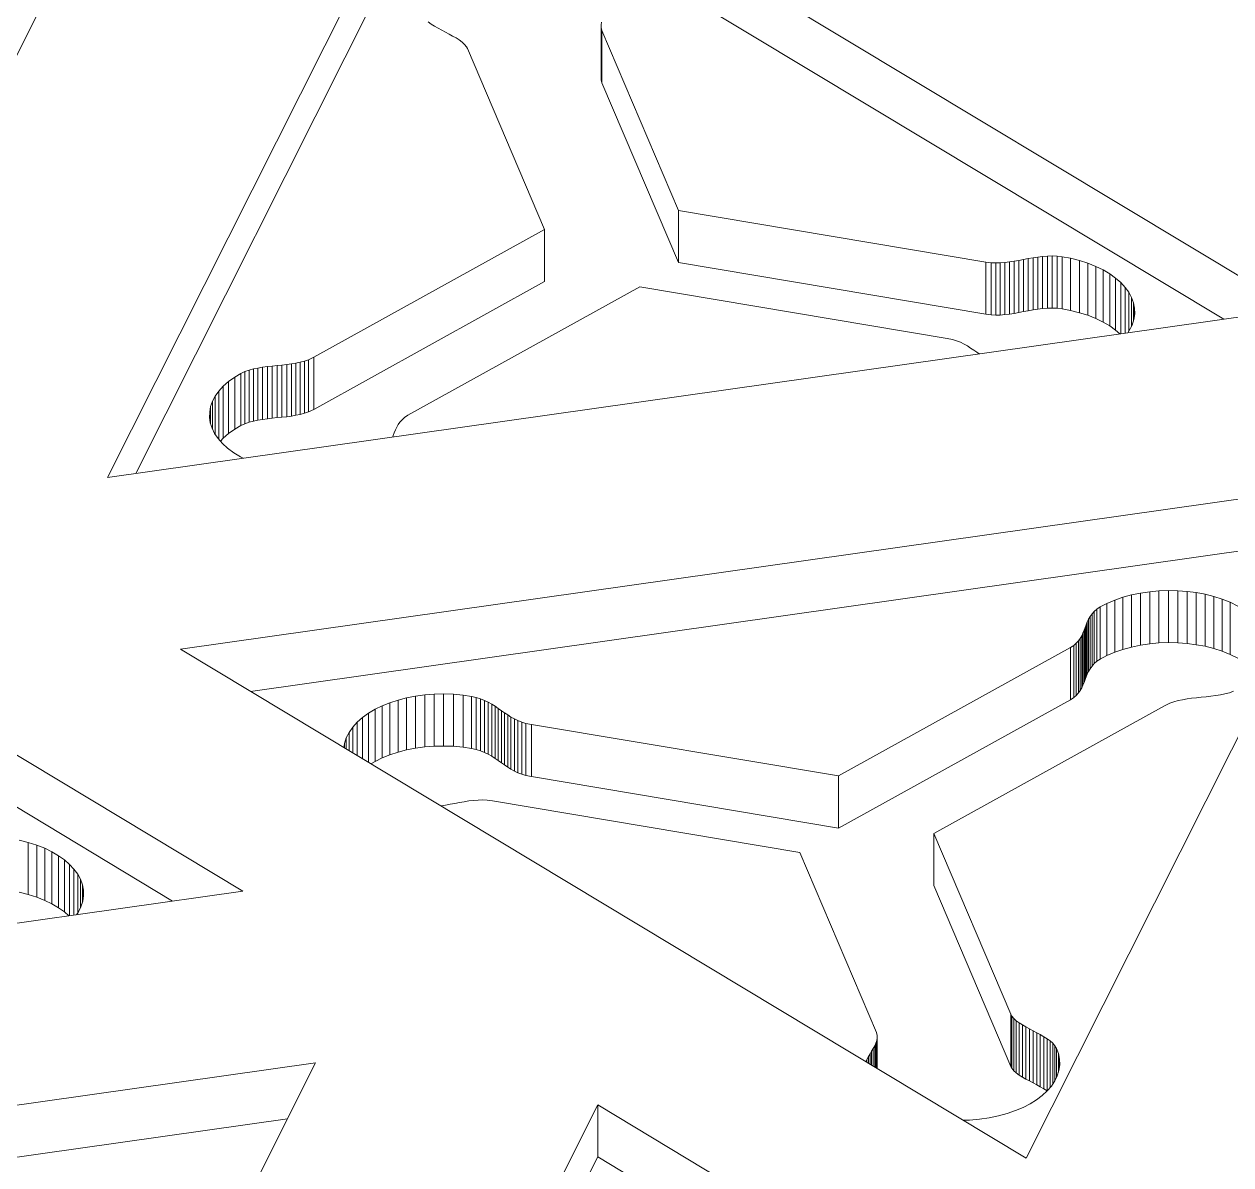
# Model space of a CAD drawing. Header units: inches. Extents: x 4 to 26.1, y 6.7 to 41.9.
# Drawn here: x 13.963 to 15.144, y 15.035 to 16.152 of the extents above; entities that cross this region are included whole.
import ezdxf

# ---------------------------------------------------------------- set-up
doc = ezdxf.new("R2010")
doc.units = ezdxf.units.IN
doc.header["$MEASUREMENT"] = 0
doc.layers.add('rails', color=7, linetype='Continuous', lineweight=35, true_color=0xd4d4d4)

# ---------------------------------------------------------------- blocks, each defined once
blk = doc.blocks.new('A$C382235AA')
at = {"color": 0, "linetype": 'Continuous', "lineweight": 0, "extrusion": (-4.89431e-17, 0.816497, 0.57735)}
for p, q in [((-11.7193, 10.6771), (-12.0528, 10.0141)), ((-11.7767, 9.973), (-11.4432, 10.6361)), ((-11.4432, 10.6361), (-10.6154, 10.1378)), ((-11.4432, 10.585), (-11.749, 9.9769)), ((-10.684, 10.128), (-11.4432, 10.585)), ((-11.4597, 10.4169), (-11.4626, 10.4191)), ((-11.293, 10.4188), (-11.2934, 10.4162)), ((-11.4565, 10.4148), (-11.4597, 10.4169)), ((-11.4531, 10.4129), (-11.4565, 10.4148)), ((-11.4495, 10.4109), (-11.4531, 10.4129)), ((-11.4459, 10.4091), (-11.4495, 10.4109)), ((-11.4423, 10.4072), (-11.4459, 10.4091)), ((-11.4388, 10.4053), (-11.4423, 10.4072)), ((-11.2934, 10.3651), (-11.2934, 10.4162)), ((-11.2934, 10.4162), (-11.2934, 10.4135)), ((-11.2934, 10.3625), (-11.2934, 10.4135)), ((-11.2934, 10.4135), (-11.2928, 10.4106)), ((-11.2928, 10.3596), (-11.2928, 10.4106)), ((-11.2928, 10.4106), (-11.2177, 10.2344)), ((-11.4355, 10.4034), (-11.4388, 10.4053)), ((-11.4324, 10.4014), (-11.4355, 10.4034)), ((-11.4296, 10.3993), (-11.4324, 10.4014)), ((-11.4272, 10.3971), (-11.4296, 10.3993)), ((-11.4252, 10.3947), (-11.4272, 10.3971)), ((-11.4242, 10.393), (-11.4252, 10.3947)), ((-11.3489, 10.2159), (-11.4242, 10.393)), ((-11.2934, 10.3625), (-11.2934, 10.3651)), ((-11.2928, 10.3596), (-11.2934, 10.3625)), ((-11.2177, 10.1834), (-11.2928, 10.3596)), ((-11.2177, 10.1834), (-11.2177, 10.2344)), ((-11.2177, 10.2344), (-10.9168, 10.1839)), ((-11.5748, 10.0908), (-11.3489, 10.2159)), ((-11.3489, 10.1649), (-11.3489, 10.2159)), ((-10.9168, 10.1329), (-11.2177, 10.1834)), ((-10.9168, 10.1329), (-10.9168, 10.1839)), ((-10.9168, 10.1839), (-10.9118, 10.1833)), ((-10.9118, 10.1323), (-10.9118, 10.1833)), ((-10.9118, 10.1833), (-10.9073, 10.1831)), ((-10.9073, 10.1831), (-10.9028, 10.1832)), ((-10.9073, 10.132), (-10.9073, 10.1831)), ((-10.9028, 10.1832), (-10.8982, 10.1835)), ((-10.9028, 10.1321), (-10.9028, 10.1832)), ((-10.8982, 10.1835), (-10.8937, 10.1841)), ((-10.8982, 10.1325), (-10.8982, 10.1835)), ((-10.8937, 10.1841), (-10.8891, 10.1848)), ((-10.8937, 10.133), (-10.8937, 10.1841)), ((-10.8891, 10.1848), (-10.8846, 10.1856)), ((-10.8891, 10.1337), (-10.8891, 10.1848)), ((-10.8846, 10.1856), (-10.88, 10.1864)), ((-10.8846, 10.1345), (-10.8846, 10.1856)), ((-10.88, 10.1864), (-10.8754, 10.1873)), ((-10.88, 10.1354), (-10.88, 10.1864)), ((-10.8754, 10.1873), (-10.8707, 10.1881)), ((-10.8754, 10.1363), (-10.8754, 10.1873)), ((-10.8707, 10.1881), (-10.8661, 10.1888)), ((-10.8707, 10.1371), (-10.8707, 10.1881)), ((-10.8661, 10.1888), (-10.8614, 10.1894)), ((-10.8661, 10.1378), (-10.8661, 10.1888)), ((-10.8614, 10.1894), (-10.8567, 10.1898)), ((-10.8614, 10.1384), (-10.8614, 10.1894)), ((-10.8567, 10.1898), (-10.8519, 10.1899)), ((-10.8567, 10.1387), (-10.8567, 10.1898)), ((-10.8519, 10.1388), (-10.8519, 10.1899)), ((-10.8519, 10.1899), (-10.8471, 10.1897)), ((-10.8471, 10.1387), (-10.8471, 10.1897)), ((-10.8471, 10.1897), (-10.8423, 10.1892)), ((-10.8423, 10.1382), (-10.8423, 10.1892)), ((-10.8423, 10.1892), (-10.8341, 10.1877)), ((-10.8341, 10.1366), (-10.8341, 10.1877)), ((-10.8341, 10.1877), (-10.8253, 10.1855)), ((-10.8253, 10.1344), (-10.8253, 10.1855)), ((-10.8253, 10.1855), (-10.817, 10.1828)), ((-10.817, 10.1318), (-10.817, 10.1828)), ((-10.817, 10.1828), (-10.8093, 10.1797)), ((-10.8093, 10.1287), (-10.8093, 10.1797)), ((-10.8093, 10.1797), (-10.8022, 10.1763)), ((-10.8022, 10.1252), (-10.8022, 10.1763)), ((-10.8022, 10.1763), (-10.7957, 10.1725)), ((-10.7957, 10.1214), (-10.7957, 10.1725)), ((-10.7957, 10.1725), (-10.7899, 10.1683)), ((-11.3489, 10.1649), (-11.5748, 10.0397)), ((-11.2556, 10.1596), (-11.4825, 10.0339)), ((-10.9549, 10.1092), (-11.2556, 10.1596)), ((-10.7899, 10.1173), (-10.7899, 10.1683)), ((-10.7899, 10.1683), (-10.7849, 10.1639)), ((-10.7849, 10.1137), (-10.7849, 10.1639)), ((-10.7849, 10.1639), (-10.7805, 10.1592)), ((-10.7805, 10.1143), (-10.7805, 10.1592)), ((-10.7805, 10.1592), (-10.777, 10.1544)), ((-10.777, 10.1162), (-10.777, 10.1544)), ((-10.777, 10.1544), (-10.7742, 10.1493)), ((-10.7742, 10.1213), (-10.7742, 10.1493)), ((-10.7742, 10.1493), (-10.7723, 10.1441)), ((-10.6154, 10.1378), (-11.7767, 9.973)), ((-10.8846, 10.1345), (-10.8891, 10.1337)), ((-10.88, 10.1354), (-10.8846, 10.1345)), ((-10.8754, 10.1363), (-10.88, 10.1354)), ((-10.8707, 10.1371), (-10.8754, 10.1363)), ((-10.8661, 10.1378), (-10.8707, 10.1371)), ((-10.8614, 10.1384), (-10.8661, 10.1378)), ((-10.8567, 10.1387), (-10.8614, 10.1384)), ((-10.8519, 10.1388), (-10.8567, 10.1387)), ((-10.8471, 10.1387), (-10.8519, 10.1388)), ((-10.8423, 10.1382), (-10.8471, 10.1387)), ((-10.8341, 10.1366), (-10.8423, 10.1382)), ((-10.8253, 10.1344), (-10.8341, 10.1366)), ((-10.817, 10.1318), (-10.8253, 10.1344)), ((-10.7723, 10.1267), (-10.7723, 10.1441)), ((-10.7723, 10.1441), (-10.7713, 10.1387)), ((-10.7713, 10.1324), (-10.7713, 10.1387)), ((-10.7713, 10.1387), (-10.7712, 10.1333)), ((-10.9118, 10.1323), (-10.9168, 10.1329)), ((-10.9073, 10.132), (-10.9118, 10.1323)), ((-10.9028, 10.1321), (-10.9073, 10.132)), ((-10.8982, 10.1325), (-10.9028, 10.1321)), ((-10.8937, 10.133), (-10.8982, 10.1325)), ((-10.8891, 10.1337), (-10.8937, 10.133)), ((-10.8093, 10.1287), (-10.817, 10.1318)), ((-10.8022, 10.1252), (-10.8093, 10.1287)), ((-10.7957, 10.1214), (-10.8022, 10.1252)), ((-10.7737, 10.1223), (-10.7765, 10.1169)), ((-10.772, 10.1278), (-10.7737, 10.1223)), ((-10.7712, 10.1333), (-10.772, 10.1278)), ((-10.7899, 10.1173), (-10.7957, 10.1214)), ((-10.7857, 10.1136), (-10.7899, 10.1173)), ((-10.7765, 10.1169), (-10.778, 10.1147)), ((-10.9495, 10.108), (-10.9549, 10.1092)), ((-10.9455, 10.1068), (-10.9495, 10.108)), ((-10.9418, 10.1054), (-10.9455, 10.1068)), ((-10.9383, 10.1037), (-10.9418, 10.1054)), ((-10.935, 10.1018), (-10.9383, 10.1037)), ((-10.9318, 10.0998), (-10.935, 10.1018)), ((-10.9287, 10.0977), (-10.9318, 10.0998)), ((-11.5879, 10.0858), (-11.5838, 10.0869)), ((-11.5838, 10.0869), (-11.58, 10.0883)), ((-11.5838, 10.0359), (-11.5838, 10.0869)), ((-11.58, 10.0883), (-11.5748, 10.0908)), ((-11.58, 10.0373), (-11.58, 10.0883)), ((-11.5748, 10.0397), (-11.5748, 10.0908)), ((-10.9256, 10.0956), (-10.9287, 10.0977)), ((-10.9234, 10.0941), (-10.9256, 10.0956)), ((-11.652, 10.0714), (-11.646, 10.0749)), ((-11.646, 10.0749), (-11.6422, 10.0767)), ((-11.646, 10.0239), (-11.646, 10.0749)), ((-11.6422, 10.0767), (-11.6381, 10.0781)), ((-11.6422, 10.0256), (-11.6422, 10.0767)), ((-11.6381, 10.0781), (-11.6338, 10.0793)), ((-11.6381, 10.0271), (-11.6381, 10.0781)), ((-11.6338, 10.0793), (-11.6294, 10.0802)), ((-11.6338, 10.0282), (-11.6338, 10.0793)), ((-11.6294, 10.0802), (-11.6248, 10.081)), ((-11.6294, 10.0292), (-11.6294, 10.0802)), ((-11.6248, 10.081), (-11.6201, 10.0816)), ((-11.6248, 10.0299), (-11.6248, 10.081)), ((-11.6201, 10.0816), (-11.6154, 10.0821)), ((-11.6201, 10.0305), (-11.6201, 10.0816)), ((-11.6154, 10.0821), (-11.6106, 10.0826)), ((-11.6154, 10.0311), (-11.6154, 10.0821)), ((-11.6106, 10.0826), (-11.6059, 10.0831)), ((-11.6106, 10.0316), (-11.6106, 10.0826)), ((-11.6059, 10.0831), (-11.6012, 10.0836)), ((-11.6059, 10.032), (-11.6059, 10.0831)), ((-11.6012, 10.0836), (-11.5966, 10.0842)), ((-11.6012, 10.0325), (-11.6012, 10.0836)), ((-11.5966, 10.0842), (-11.5922, 10.0849)), ((-11.5966, 10.0331), (-11.5966, 10.0842)), ((-11.5922, 10.0849), (-11.5879, 10.0858)), ((-11.5922, 10.0339), (-11.5922, 10.0849)), ((-11.5879, 10.0348), (-11.5879, 10.0858)), ((-12.4721, 10.0663), (-11.6443, 9.568)), ((-11.6633, 10.0625), (-11.6581, 10.0671)), ((-11.6581, 10.0671), (-11.652, 10.0714)), ((-11.6581, 10.016), (-11.6581, 10.0671)), ((-11.652, 10.0204), (-11.652, 10.0714)), ((-11.6739, 10.0476), (-11.6712, 10.0527)), ((-11.6712, 10.0527), (-11.6677, 10.0577)), ((-11.6712, 10.0154), (-11.6712, 10.0527)), ((-11.6677, 10.0577), (-11.6633, 10.0625)), ((-11.6677, 10.0104), (-11.6677, 10.0577)), ((-11.6633, 10.0115), (-11.6633, 10.0625)), ((-11.6766, 10.0371), (-11.6757, 10.0424)), ((-11.6757, 10.0424), (-11.6739, 10.0476)), ((-11.6757, 10.0258), (-11.6757, 10.0424)), ((-11.6739, 10.0205), (-11.6739, 10.0476)), ((-11.5748, 10.0397), (-11.58, 10.0373)), ((-11.6767, 10.0319), (-11.6766, 10.0371)), ((-11.676, 10.0266), (-11.6767, 10.0319)), ((-11.6766, 10.0313), (-11.6766, 10.0371)), ((-11.6338, 10.0282), (-11.6381, 10.0271)), ((-11.6294, 10.0292), (-11.6338, 10.0282)), ((-11.6248, 10.0299), (-11.6294, 10.0292)), ((-11.6201, 10.0305), (-11.6248, 10.0299)), ((-11.6154, 10.0311), (-11.6201, 10.0305)), ((-11.6106, 10.0316), (-11.6154, 10.0311)), ((-11.6059, 10.032), (-11.6106, 10.0316)), ((-11.6012, 10.0325), (-11.6059, 10.032)), ((-11.5966, 10.0331), (-11.6012, 10.0325)), ((-11.5922, 10.0339), (-11.5966, 10.0331)), ((-11.5879, 10.0348), (-11.5922, 10.0339)), ((-11.5838, 10.0359), (-11.5879, 10.0348)), ((-11.58, 10.0373), (-11.5838, 10.0359)), ((-11.4883, 10.0296), (-11.4904, 10.0272)), ((-11.4858, 10.0317), (-11.4883, 10.0296)), ((-11.4825, 10.0339), (-11.4858, 10.0317)), ((-11.6743, 10.0213), (-11.676, 10.0266)), ((-11.6718, 10.0162), (-11.6743, 10.0213)), ((-11.6684, 10.0112), (-11.6718, 10.0162)), ((-11.6581, 10.016), (-11.6633, 10.0115)), ((-11.652, 10.0204), (-11.6581, 10.016)), ((-11.646, 10.0239), (-11.652, 10.0204)), ((-11.6422, 10.0256), (-11.646, 10.0239)), ((-11.6381, 10.0271), (-11.6422, 10.0256)), ((-11.4959, 10.0169), (-11.4969, 10.0142)), ((-11.4948, 10.0196), (-11.4959, 10.0169)), ((-11.4935, 10.0223), (-11.4948, 10.0196)), ((-11.4921, 10.0248), (-11.4935, 10.0223)), ((-11.4904, 10.0272), (-11.4921, 10.0248)), ((-11.7129, 9.5583), (-12.4721, 10.0153)), ((-11.6642, 10.0063), (-11.6684, 10.0112)), ((-11.6633, 10.0115), (-11.6661, 10.0085)), ((-11.6591, 10.0017), (-11.6642, 10.0063)), ((-11.4969, 10.0142), (-11.4975, 10.0126)), ((-11.6531, 9.9973), (-11.6591, 10.0017)), ((-11.6463, 9.9932), (-11.6531, 9.9973)), ((-11.6437, 9.9919), (-11.6463, 9.9932)), ((-11.7053, 9.8049), (-10.544, 9.9697)), ((-10.544, 9.9697), (-10.8775, 9.3066)), ((-10.5716, 9.9147), (-11.6367, 9.7636)), ((-10.7475, 9.862), (-10.7383, 9.8624)), ((-10.7383, 9.8113), (-10.7383, 9.8624)), ((-10.7383, 9.8624), (-10.7291, 9.8622)), ((-10.7291, 9.8112), (-10.7291, 9.8622)), ((-10.7291, 9.8622), (-10.72, 9.8615)), ((-10.7986, 9.8496), (-10.7908, 9.8529)), ((-10.7908, 9.8529), (-10.7827, 9.8558)), ((-10.7908, 9.8019), (-10.7908, 9.8529)), ((-10.7827, 9.8558), (-10.7742, 9.8581)), ((-10.7827, 9.8047), (-10.7827, 9.8558)), ((-10.7742, 9.8581), (-10.7655, 9.8599)), ((-10.7742, 9.807), (-10.7742, 9.8581)), ((-10.7655, 9.8599), (-10.7565, 9.8612)), ((-10.7655, 9.8089), (-10.7655, 9.8599)), ((-10.7565, 9.8612), (-10.7475, 9.862)), ((-10.7565, 9.8102), (-10.7565, 9.8612)), ((-10.7475, 9.811), (-10.7475, 9.862)), ((-10.72, 9.8105), (-10.72, 9.8615)), ((-10.72, 9.8615), (-10.7111, 9.8604)), ((-10.7111, 9.8093), (-10.7111, 9.8604)), ((-10.7111, 9.8604), (-10.7023, 9.8587)), ((-10.7023, 9.8077), (-10.7023, 9.8587)), ((-10.7023, 9.8587), (-10.6937, 9.8566)), ((-10.6937, 9.8055), (-10.6937, 9.8566)), ((-10.6937, 9.8566), (-10.6855, 9.8539)), ((-10.6855, 9.8029), (-10.6855, 9.8539)), ((-10.6855, 9.8539), (-10.6777, 9.8508)), ((-10.6777, 9.7997), (-10.6777, 9.8508)), ((-10.6777, 9.8508), (-10.6703, 9.8471)), ((-10.8149, 9.8368), (-10.813, 9.8394)), ((-10.813, 9.8394), (-10.8108, 9.8418)), ((-10.813, 9.7883), (-10.813, 9.8394)), ((-10.8108, 9.8418), (-10.8082, 9.8441)), ((-10.8108, 9.7908), (-10.8108, 9.8418)), ((-10.8082, 9.8441), (-10.805, 9.8463)), ((-10.8082, 9.7931), (-10.8082, 9.8441)), ((-10.805, 9.8463), (-10.7986, 9.8496)), ((-10.805, 9.7952), (-10.805, 9.8463)), ((-10.7986, 9.7986), (-10.7986, 9.8496)), ((-10.8198, 9.8261), (-10.8188, 9.8288)), ((-10.8188, 9.8288), (-10.8176, 9.8316)), ((-10.8188, 9.7778), (-10.8188, 9.8288)), ((-10.8176, 9.8316), (-10.8164, 9.8342)), ((-10.8176, 9.7805), (-10.8176, 9.8316)), ((-10.8164, 9.8342), (-10.8149, 9.8368)), ((-10.8164, 9.7832), (-10.8164, 9.8342)), ((-10.8149, 9.7858), (-10.8149, 9.8368)), ((-10.8263, 9.8131), (-10.8246, 9.8155)), ((-10.8246, 9.8155), (-10.8231, 9.8181)), ((-10.8246, 9.7645), (-10.8246, 9.8155)), ((-10.8231, 9.8181), (-10.8219, 9.8207)), ((-10.8231, 9.7671), (-10.8231, 9.8181)), ((-10.8219, 9.8207), (-10.8208, 9.8234)), ((-10.8219, 9.7697), (-10.8219, 9.8207)), ((-10.8208, 9.8234), (-10.8198, 9.8261)), ((-10.8208, 9.7724), (-10.8208, 9.8234)), ((-10.8198, 9.7751), (-10.8198, 9.8261)), ((-10.8775, 9.3066), (-11.7053, 9.8049)), ((-11.0611, 9.6808), (-10.8341, 9.8065)), ((-10.8341, 9.8065), (-10.8309, 9.8086)), ((-10.8341, 9.7554), (-10.8341, 9.8065)), ((-10.8309, 9.8086), (-10.8284, 9.8108)), ((-10.8309, 9.7576), (-10.8309, 9.8086)), ((-10.8284, 9.8108), (-10.8263, 9.8131)), ((-10.8284, 9.7597), (-10.8284, 9.8108)), ((-10.8263, 9.7621), (-10.8263, 9.8131)), ((-10.7827, 9.8047), (-10.7908, 9.8019)), ((-10.7742, 9.807), (-10.7827, 9.8047)), ((-10.7655, 9.8089), (-10.7742, 9.807)), ((-10.7565, 9.8102), (-10.7655, 9.8089)), ((-10.7475, 9.811), (-10.7565, 9.8102)), ((-10.7383, 9.8113), (-10.7475, 9.811)), ((-10.7291, 9.8112), (-10.7383, 9.8113)), ((-10.72, 9.8105), (-10.7291, 9.8112)), ((-10.7111, 9.8093), (-10.72, 9.8105)), ((-10.7023, 9.8077), (-10.7111, 9.8093)), ((-10.6937, 9.8055), (-10.7023, 9.8077)), ((-10.6855, 9.8029), (-10.6937, 9.8055)), ((-10.8082, 9.7931), (-10.8108, 9.7908)), ((-10.805, 9.7952), (-10.8082, 9.7931)), ((-10.7986, 9.7986), (-10.805, 9.7952)), ((-10.7908, 9.8019), (-10.7986, 9.7986)), ((-10.6777, 9.7997), (-10.6855, 9.8029)), ((-10.6703, 9.7961), (-10.6777, 9.7997)), ((-10.8176, 9.7805), (-10.8188, 9.7778)), ((-10.8164, 9.7832), (-10.8176, 9.7805)), ((-10.8149, 9.7858), (-10.8164, 9.7832)), ((-10.813, 9.7883), (-10.8149, 9.7858)), ((-10.8108, 9.7908), (-10.813, 9.7883)), ((-10.8219, 9.7697), (-10.8231, 9.7671)), ((-10.8208, 9.7724), (-10.8219, 9.7697)), ((-10.8198, 9.7751), (-10.8208, 9.7724)), ((-10.8188, 9.7778), (-10.8198, 9.7751)), ((-11.4922, 9.7551), (-11.4838, 9.7573)), ((-11.4838, 9.7573), (-11.4751, 9.759)), ((-11.4838, 9.7063), (-11.4838, 9.7573)), ((-11.4751, 9.759), (-11.4661, 9.7602)), ((-11.4751, 9.708), (-11.4751, 9.759)), ((-11.4661, 9.7602), (-11.4569, 9.761)), ((-11.4661, 9.7092), (-11.4661, 9.7602)), ((-11.4569, 9.761), (-11.4476, 9.7612)), ((-11.4569, 9.7099), (-11.4569, 9.761)), ((-11.4476, 9.7101), (-11.4476, 9.7612)), ((-11.4476, 9.7612), (-11.4381, 9.7608)), ((-11.4381, 9.7098), (-11.4381, 9.7608)), ((-11.4381, 9.7608), (-11.4286, 9.76)), ((-11.4286, 9.7089), (-11.4286, 9.76)), ((-11.4286, 9.76), (-11.4203, 9.7587)), ((-11.4203, 9.7077), (-11.4203, 9.7587)), ((-11.4203, 9.7587), (-11.4157, 9.7577)), ((-11.4157, 9.7066), (-11.4157, 9.7577)), ((-11.4157, 9.7577), (-11.4115, 9.7563)), ((-11.4115, 9.7053), (-11.4115, 9.7563)), ((-11.4115, 9.7563), (-11.4076, 9.7548)), ((-10.8309, 9.7576), (-10.8341, 9.7554)), ((-10.8284, 9.7597), (-10.8309, 9.7576)), ((-10.8263, 9.7621), (-10.8284, 9.7597)), ((-10.8246, 9.7645), (-10.8263, 9.7621)), ((-10.8231, 9.7671), (-10.8246, 9.7645)), ((-10.72, 9.7562), (-10.7245, 9.7554)), ((-10.7155, 9.7568), (-10.72, 9.7562)), ((-10.7108, 9.7573), (-10.7155, 9.7568)), ((-10.7061, 9.7578), (-10.7108, 9.7573)), ((-10.7013, 9.7582), (-10.7061, 9.7578)), ((-10.6966, 9.7588), (-10.7013, 9.7582)), ((-10.6919, 9.7594), (-10.6966, 9.7588)), ((-10.6873, 9.7601), (-10.6919, 9.7594)), ((-10.6829, 9.7611), (-10.6873, 9.7601)), ((-10.6786, 9.7622), (-10.6829, 9.7611)), ((-10.6745, 9.7637), (-10.6786, 9.7622)), ((-11.5212, 9.7422), (-11.5147, 9.7461)), ((-11.5147, 9.7461), (-11.5077, 9.7495)), ((-11.5147, 9.695), (-11.5147, 9.7461)), ((-11.5077, 9.7495), (-11.5002, 9.7525)), ((-11.5077, 9.6985), (-11.5077, 9.7495)), ((-11.5002, 9.7525), (-11.4922, 9.7551)), ((-11.5002, 9.7015), (-11.5002, 9.7525)), ((-11.4922, 9.7041), (-11.4922, 9.7551)), ((-11.4076, 9.7037), (-11.4076, 9.7548)), ((-11.4076, 9.7548), (-11.404, 9.753)), ((-11.404, 9.702), (-11.404, 9.753)), ((-11.404, 9.753), (-11.4006, 9.7511)), ((-11.4006, 9.7), (-11.4006, 9.7511)), ((-11.4006, 9.7511), (-11.3973, 9.749)), ((-11.3973, 9.698), (-11.3973, 9.749)), ((-11.3973, 9.749), (-11.3941, 9.7469)), ((-11.3941, 9.6959), (-11.3941, 9.7469)), ((-11.3941, 9.7469), (-11.391, 9.7447)), ((-11.391, 9.6937), (-11.391, 9.7447)), ((-11.391, 9.7447), (-11.388, 9.7426)), ((-10.8341, 9.7554), (-11.0611, 9.6297)), ((-10.7419, 9.7496), (-10.9678, 9.6245)), ((-10.7367, 9.7521), (-10.7419, 9.7496)), ((-10.7328, 9.7534), (-10.7367, 9.7521)), ((-10.7288, 9.7545), (-10.7328, 9.7534)), ((-10.7245, 9.7554), (-10.7288, 9.7545)), ((-11.5366, 9.7286), (-11.5322, 9.7335)), ((-11.5322, 9.7335), (-11.527, 9.7381)), ((-11.5322, 9.7007), (-11.5322, 9.7335)), ((-11.527, 9.7381), (-11.5212, 9.7422)), ((-11.527, 9.6976), (-11.527, 9.7381)), ((-11.5212, 9.6941), (-11.5212, 9.7422)), ((-11.388, 9.6916), (-11.388, 9.7426)), ((-11.388, 9.7426), (-11.3849, 9.7405)), ((-11.3849, 9.6895), (-11.3849, 9.7405)), ((-11.3849, 9.7405), (-11.3817, 9.7385)), ((-11.3817, 9.6875), (-11.3817, 9.7385)), ((-11.3817, 9.7385), (-11.3784, 9.7367)), ((-11.3784, 9.6856), (-11.3784, 9.7367)), ((-11.3784, 9.7367), (-11.3749, 9.735)), ((-11.3749, 9.6839), (-11.3749, 9.735)), ((-11.3749, 9.735), (-11.3711, 9.7335)), ((-11.3711, 9.6825), (-11.3711, 9.7335)), ((-11.3711, 9.7335), (-11.3671, 9.7323)), ((-11.3671, 9.6813), (-11.3671, 9.7323)), ((-11.3671, 9.7323), (-11.3617, 9.7312)), ((-11.5429, 9.718), (-11.5402, 9.7234)), ((-11.5402, 9.7234), (-11.5366, 9.7286)), ((-11.5402, 9.7055), (-11.5402, 9.7234)), ((-11.5366, 9.7034), (-11.5366, 9.7286)), ((-11.3617, 9.6801), (-11.3617, 9.7312)), ((-11.3617, 9.7312), (-11.0611, 9.6808)), ((-11.5453, 9.7086), (-11.5447, 9.7125)), ((-11.5447, 9.7125), (-11.5429, 9.718)), ((-11.5447, 9.7082), (-11.5447, 9.7125)), ((-11.5429, 9.7072), (-11.5429, 9.718)), ((-11.4661, 9.7092), (-11.4751, 9.708)), ((-11.4569, 9.7099), (-11.4661, 9.7092)), ((-11.4476, 9.7101), (-11.4569, 9.7099)), ((-11.4381, 9.7098), (-11.4476, 9.7101)), ((-11.4286, 9.7089), (-11.4381, 9.7098)), ((-11.4203, 9.7077), (-11.4286, 9.7089)), ((-11.5077, 9.6985), (-11.5147, 9.695)), ((-11.5002, 9.7015), (-11.5077, 9.6985)), ((-11.4922, 9.7041), (-11.5002, 9.7015)), ((-11.4838, 9.7063), (-11.4922, 9.7041)), ((-11.4751, 9.708), (-11.4838, 9.7063)), ((-11.4157, 9.7066), (-11.4203, 9.7077)), ((-11.4115, 9.7053), (-11.4157, 9.7066)), ((-11.4076, 9.7037), (-11.4115, 9.7053)), ((-11.404, 9.702), (-11.4076, 9.7037)), ((-11.4006, 9.7), (-11.404, 9.702)), ((-11.3973, 9.698), (-11.4006, 9.7)), ((-11.3941, 9.6959), (-11.3973, 9.698)), ((-11.5147, 9.695), (-11.5188, 9.6926)), ((-11.391, 9.6937), (-11.3941, 9.6959)), ((-11.388, 9.6916), (-11.391, 9.6937)), ((-11.3849, 9.6895), (-11.388, 9.6916)), ((-11.3817, 9.6875), (-11.3849, 9.6895)), ((-11.3784, 9.6856), (-11.3817, 9.6875)), ((-11.3749, 9.6839), (-11.3784, 9.6856)), ((-11.3711, 9.6825), (-11.3749, 9.6839)), ((-11.3671, 9.6813), (-11.3711, 9.6825)), ((-11.3617, 9.6801), (-11.3671, 9.6813)), ((-11.0611, 9.6297), (-11.3617, 9.6801)), ((-11.0611, 9.6297), (-11.0611, 9.6808)), ((-11.4459, 9.6522), (-11.4505, 9.6515)), ((-11.4413, 9.6531), (-11.4459, 9.6522)), ((-11.4367, 9.6539), (-11.4413, 9.6531)), ((-11.4321, 9.6548), (-11.4367, 9.6539)), ((-11.4275, 9.6556), (-11.4321, 9.6548)), ((-11.423, 9.6563), (-11.4275, 9.6556)), ((-11.4184, 9.6568), (-11.423, 9.6563)), ((-11.4139, 9.6572), (-11.4184, 9.6568)), ((-11.4094, 9.6573), (-11.4139, 9.6572)), ((-11.4049, 9.6571), (-11.4094, 9.6573)), ((-11.3999, 9.6564), (-11.4049, 9.6571)), ((-11.0989, 9.6059), (-11.3999, 9.6564)), ((-11.863, 9.6179), (-11.8541, 9.6157)), ((-11.8541, 9.5647), (-11.8541, 9.6157)), ((-11.8541, 9.6157), (-11.8458, 9.6131)), ((-10.9678, 9.5734), (-10.9678, 9.6245)), ((-10.9678, 9.6245), (-10.8924, 9.4474)), ((-11.8458, 9.562), (-11.8458, 9.6131)), ((-11.8458, 9.6131), (-11.8381, 9.61)), ((-11.8381, 9.5589), (-11.8381, 9.61)), ((-11.8381, 9.61), (-11.831, 9.6065)), ((-11.831, 9.5555), (-11.831, 9.6065)), ((-11.831, 9.6065), (-11.8245, 9.6027)), ((-11.8245, 9.5517), (-11.8245, 9.6027)), ((-11.8245, 9.6027), (-11.8188, 9.5986)), ((-11.0239, 9.4297), (-11.0989, 9.6059)), ((-11.8188, 9.5476), (-11.8188, 9.5986)), ((-11.8188, 9.5986), (-11.8137, 9.5942)), ((-11.8137, 9.544), (-11.8137, 9.5942)), ((-11.8137, 9.5942), (-11.8094, 9.5895)), ((-11.8094, 9.5446), (-11.8094, 9.5895)), ((-11.8094, 9.5895), (-11.8058, 9.5846)), ((-11.8058, 9.5464), (-11.8058, 9.5846)), ((-11.8058, 9.5846), (-11.8031, 9.5796)), ((-11.8031, 9.5516), (-11.8031, 9.5796)), ((-11.8031, 9.5796), (-11.8012, 9.5743)), ((-11.6443, 9.568), (-12.8056, 9.4033)), ((-11.8012, 9.5569), (-11.8012, 9.5743)), ((-11.8012, 9.5743), (-11.8001, 9.569)), ((-11.8001, 9.5627), (-11.8001, 9.569)), ((-11.8001, 9.569), (-11.8, 9.5636)), ((-10.8924, 9.3964), (-10.9678, 9.5734)), ((-11.8541, 9.5647), (-11.863, 9.5669)), ((-11.8458, 9.562), (-11.8541, 9.5647)), ((-11.8381, 9.5589), (-11.8458, 9.562)), ((-11.831, 9.5555), (-11.8381, 9.5589)), ((-11.8245, 9.5517), (-11.831, 9.5555)), ((-11.8008, 9.5581), (-11.8026, 9.5526)), ((-11.8, 9.5636), (-11.8008, 9.5581)), ((-11.8188, 9.5476), (-11.8245, 9.5517)), ((-11.8145, 9.5439), (-11.8188, 9.5476)), ((-11.8053, 9.5472), (-11.8069, 9.5449)), ((-11.8026, 9.5526), (-11.8053, 9.5472)), ((-10.8924, 9.3964), (-10.8924, 9.4474)), ((-10.8924, 9.4474), (-10.8914, 9.4456)), ((-10.8914, 9.3946), (-10.8914, 9.4456)), ((-10.8914, 9.4456), (-10.8895, 9.4433)), ((-10.8895, 9.3922), (-10.8895, 9.4433)), ((-10.8895, 9.4433), (-10.8871, 9.441)), ((-10.8871, 9.39), (-10.8871, 9.441)), ((-10.8871, 9.441), (-10.8843, 9.439)), ((-10.8843, 9.3879), (-10.8843, 9.439)), ((-10.8843, 9.439), (-10.8812, 9.437)), ((-11.0233, 9.4268), (-11.0239, 9.4297)), ((-11.0233, 9.4242), (-11.0233, 9.4268)), ((-10.8812, 9.3859), (-10.8812, 9.437)), ((-10.8812, 9.437), (-10.8778, 9.435)), ((-10.8778, 9.384), (-10.8778, 9.435)), ((-10.8778, 9.435), (-10.8743, 9.4331)), ((-10.8743, 9.3821), (-10.8743, 9.4331)), ((-10.8743, 9.4331), (-10.8707, 9.4313)), ((-10.8707, 9.3803), (-10.8707, 9.4313)), ((-10.8707, 9.4313), (-10.8671, 9.4294)), ((-10.8671, 9.3784), (-10.8671, 9.4294)), ((-10.8671, 9.4294), (-10.8636, 9.4275)), ((-10.8636, 9.3765), (-10.8636, 9.4275)), ((-10.8636, 9.4275), (-10.8602, 9.4255)), ((-10.8602, 9.3745), (-10.8602, 9.4255)), ((-10.8602, 9.4255), (-10.857, 9.4235)), ((-11.0287, 9.4112), (-11.0271, 9.4138)), ((-11.0271, 9.4138), (-11.0257, 9.4164)), ((-11.0271, 9.3967), (-11.0271, 9.4138)), ((-11.0257, 9.4164), (-11.0246, 9.419)), ((-11.0257, 9.3959), (-11.0257, 9.4164)), ((-11.0246, 9.419), (-11.0237, 9.4216)), ((-11.0246, 9.3952), (-11.0246, 9.419)), ((-11.0237, 9.4216), (-11.0233, 9.4242)), ((-11.0237, 9.3947), (-11.0237, 9.4216)), ((-11.0233, 9.3944), (-11.0233, 9.4242)), ((-10.857, 9.3724), (-10.857, 9.4235)), ((-10.857, 9.4235), (-10.854, 9.4213)), ((-10.854, 9.3757), (-10.854, 9.4213)), ((-10.854, 9.4213), (-10.8515, 9.419)), ((-10.8515, 9.3791), (-10.8515, 9.419)), ((-10.8515, 9.419), (-10.8493, 9.4165)), ((-10.8493, 9.3824), (-10.8493, 9.4165)), ((-10.8493, 9.4165), (-10.8477, 9.4138)), ((-10.8477, 9.3858), (-10.8477, 9.4138)), ((-10.8477, 9.4138), (-10.8459, 9.4089)), ((-11.0345, 9.4012), (-11.0334, 9.4033)), ((-11.0334, 9.4033), (-11.0319, 9.406)), ((-11.0334, 9.4005), (-11.0334, 9.4033)), ((-11.0319, 9.406), (-11.0303, 9.4086)), ((-11.0319, 9.3996), (-11.0319, 9.406)), ((-11.0303, 9.4086), (-11.0287, 9.4112)), ((-11.0303, 9.3986), (-11.0303, 9.4086)), ((-11.0287, 9.3976), (-11.0287, 9.4112)), ((-10.8459, 9.3908), (-10.8459, 9.4089)), ((-10.8459, 9.4089), (-10.8448, 9.4034)), ((-10.8448, 9.3967), (-10.8448, 9.4034)), ((-10.8448, 9.4034), (-10.8446, 9.3979)), ((-12.7342, 9.2352), (-11.5729, 9.3999)), ((-11.5729, 9.3999), (-11.9064, 8.7369)), ((-10.8914, 9.3946), (-10.8924, 9.3964)), ((-10.8895, 9.3922), (-10.8914, 9.3946)), ((-10.8871, 9.39), (-10.8895, 9.3922)), ((-10.8843, 9.3879), (-10.8871, 9.39)), ((-10.8454, 9.3925), (-10.847, 9.3873)), ((-10.8446, 9.3979), (-10.8454, 9.3925)), ((-10.8812, 9.3859), (-10.8843, 9.3879)), ((-10.8778, 9.384), (-10.8812, 9.3859)), ((-10.8743, 9.3821), (-10.8778, 9.384)), ((-10.8707, 9.3803), (-10.8743, 9.3821)), ((-10.8671, 9.3784), (-10.8707, 9.3803)), ((-10.8636, 9.3765), (-10.8671, 9.3784)), ((-10.8495, 9.3821), (-10.8528, 9.3772)), ((-10.847, 9.3873), (-10.8495, 9.3821)), ((-10.8617, 9.3679), (-10.8673, 9.3637)), ((-10.8602, 9.3745), (-10.8636, 9.3765)), ((-10.8569, 9.3724), (-10.8617, 9.3679)), ((-10.857, 9.3724), (-10.8602, 9.3745)), ((-10.8569, 9.3724), (-10.857, 9.3724)), ((-10.8528, 9.3772), (-10.8569, 9.3724)), ((-11.6303, 8.6958), (-11.2968, 9.3588)), ((-11.2968, 9.3078), (-11.2968, 9.3588)), ((-11.2968, 9.3588), (-10.469, 8.8605)), ((-10.8804, 9.3562), (-10.8879, 9.3531)), ((-10.8735, 9.3598), (-10.8804, 9.3562)), ((-10.8673, 9.3637), (-10.8735, 9.3598)), ((-11.6005, 9.345), (-12.6656, 9.1939)), ((-10.9328, 9.3439), (-10.9392, 9.3438)), ((-10.9232, 9.3447), (-10.9328, 9.3439)), ((-10.9137, 9.3461), (-10.9232, 9.3447)), ((-10.9046, 9.3479), (-10.9137, 9.3461)), ((-10.896, 9.3503), (-10.9046, 9.3479)), ((-10.8879, 9.3531), (-10.896, 9.3503)), ((-11.2968, 9.3078), (-11.6026, 8.6997)), ((-10.5376, 8.8508), (-11.2968, 9.3078))]:
    blk.add_line(p, q, dxfattribs=at)

msp = doc.modelspace()

# ---------------------------------------------------------------- block references
at = {"layer": 'rails'}
msp.add_blockref('A$C382235AA', (25.8212, 5.7346), dxfattribs=at)

doc.saveas('drawing.dxf')
